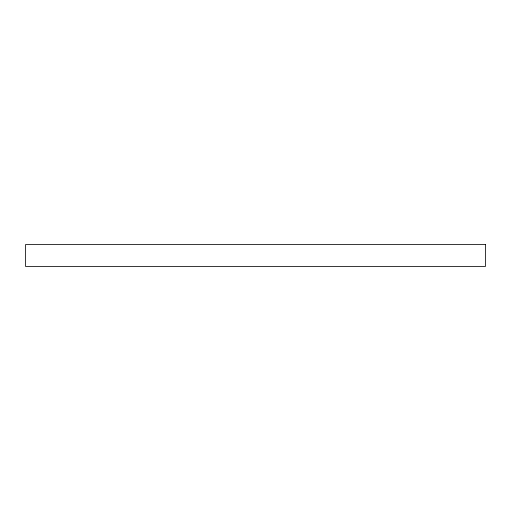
<?xml version="1.0" encoding="UTF-8"?>
<svg xmlns="http://www.w3.org/2000/svg" width="511" height="511" viewBox="0 0 511 511"><rect width="100%" height="100%" fill="white"/><g stroke="black" fill="none" stroke-linecap="round" stroke-linejoin="round"><path stroke-width="0.77" d="M485.45 244.552L25.55 244.552L25.55 266.448L485.45 266.448L485.45 244.552"/></g></svg>
